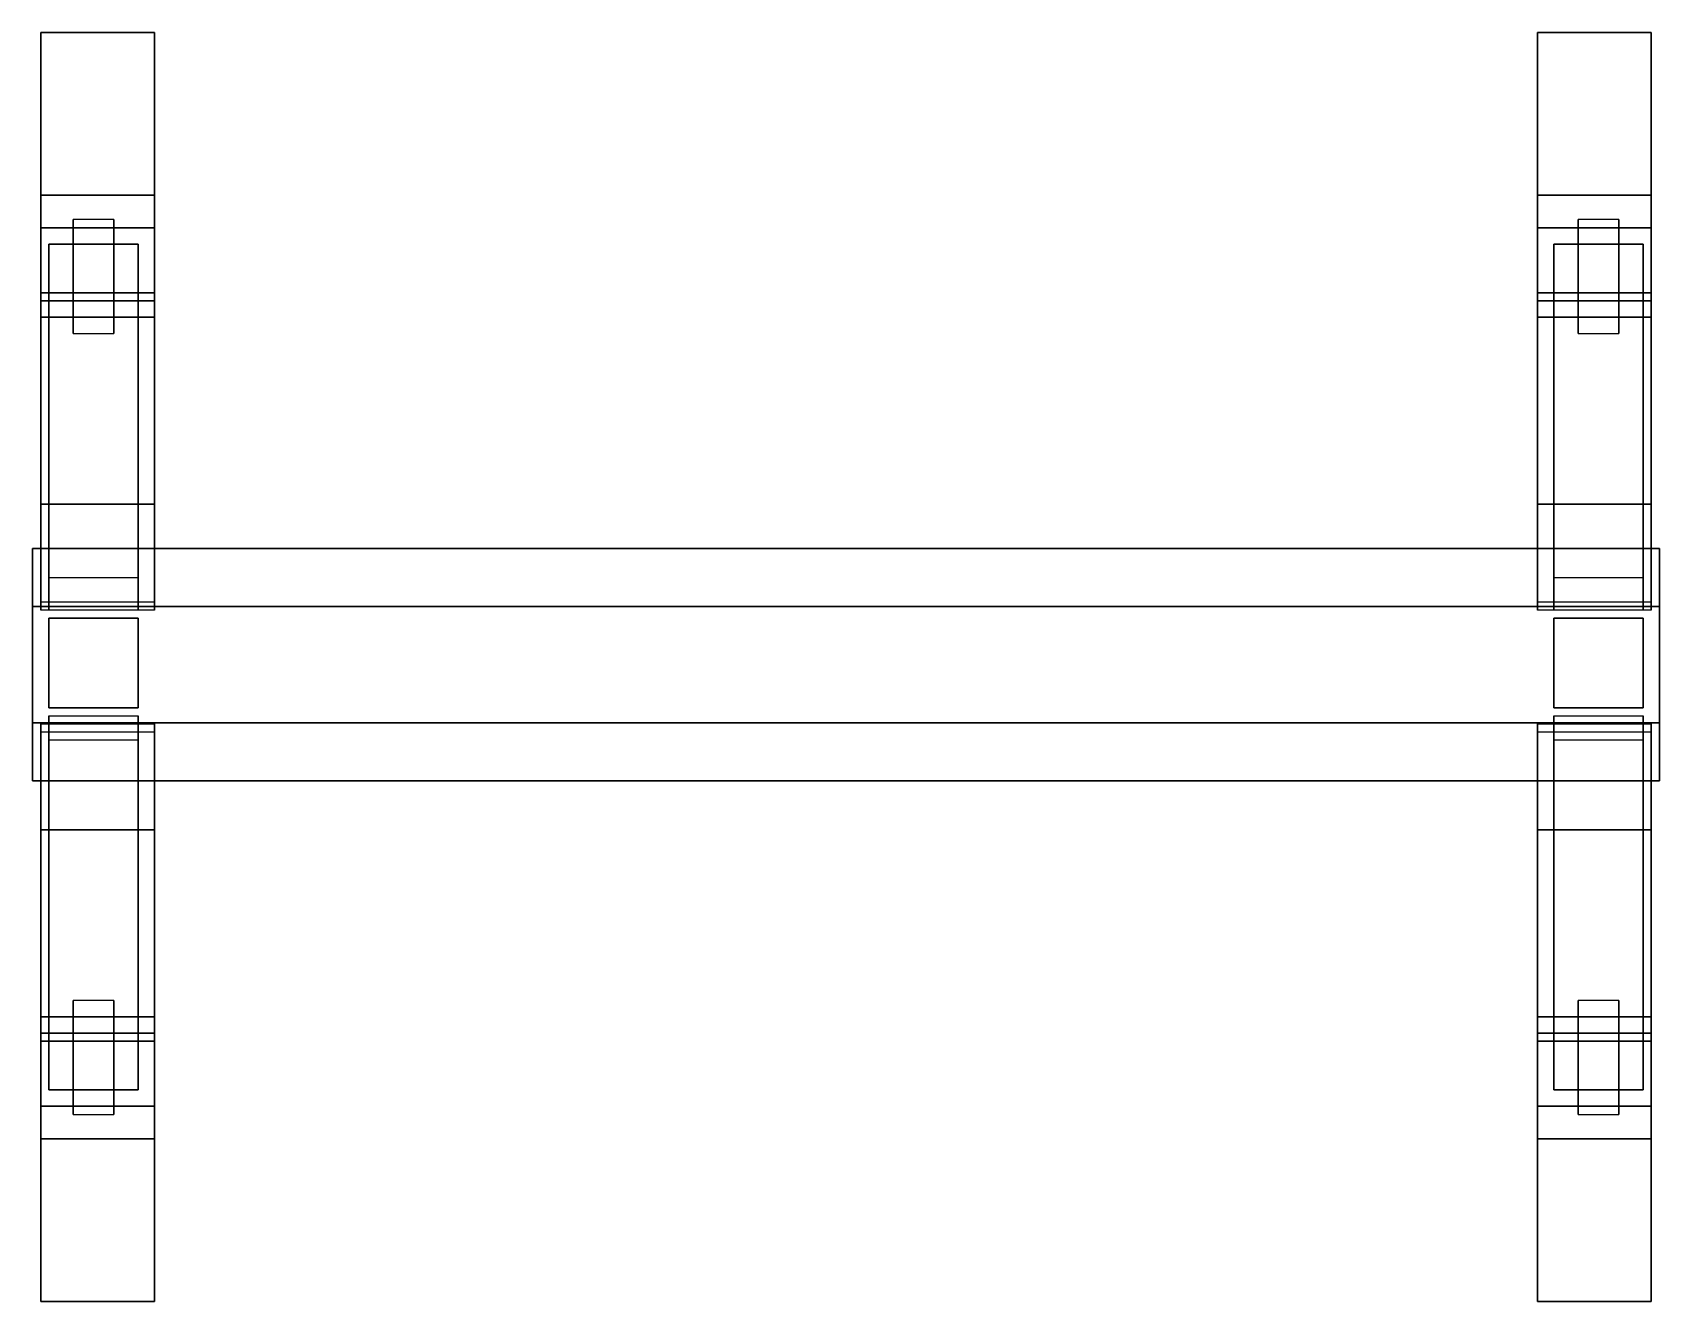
# Model space of a CAD drawing. Extents: x -1 to 1, y -0.79 to 0.78.
import ezdxf

# ---------------------------------------------------------------- set-up
doc = ezdxf.new("R2010")
doc.units = 0
doc.layers.add('SUSPENSION', color=5, linetype='CONTINUOUS')

msp = doc.modelspace()

# ---------------------------------------------------------------- linework, layer by layer
at = {"layer": 'SUSPENSION'}
for points in [[(-0.99, 0.445, 0.28), (-0.99, 0.575, 0.28), (-0.99, 0.775, 0.22), (-0.99, 0.195, 0.22)], [(-0.99, 0.575, 0.28), (-0.85, 0.575, 0.28), (-0.85, 0.775, 0.22), (-0.99, 0.775, 0.22)], [(-0.99, 0.195, 0.22), (-0.99, 0.775, 0.22), (-0.99, 0.775, 0.14), (-0.99, 0.195, 0.14)], [(-0.99, 0.775, 0.14), (-0.85, 0.775, 0.14), (-0.85, 0.195, 0.14), (-0.99, 0.195, 0.14)], [(-0.99, 0.775, 0.22), (-0.85, 0.775, 0.22), (-0.85, 0.775, 0.14), (-0.99, 0.775, 0.14)], [(-0.85, 0.195, 0.22), (-0.85, 0.775, 0.22), (-0.85, 0.575, 0.28), (-0.85, 0.445, 0.28)], [(-0.85, 0.195, 0.14), (-0.85, 0.775, 0.14), (-0.85, 0.775, 0.22), (-0.85, 0.195, 0.22)], [(0.85, 0.445, 0.28), (0.85, 0.575, 0.28), (0.85, 0.775, 0.22), (0.85, 0.195, 0.22)], [(0.85, 0.575, 0.28), (0.99, 0.575, 0.28), (0.99, 0.775, 0.22), (0.85, 0.775, 0.22)], [(0.85, 0.775, 0.14), (0.99, 0.775, 0.14), (0.99, 0.195, 0.14), (0.85, 0.195, 0.14)], [(0.85, 0.195, 0.22), (0.85, 0.775, 0.22), (0.85, 0.775, 0.14), (0.85, 0.195, 0.14)], [(0.85, 0.775, 0.22), (0.99, 0.775, 0.22), (0.99, 0.775, 0.14), (0.85, 0.775, 0.14)], [(0.99, 0.195, 0.22), (0.99, 0.775, 0.22), (0.99, 0.575, 0.28), (0.99, 0.445, 0.28)], [(0.99, 0.195, 0.14), (0.99, 0.775, 0.14), (0.99, 0.775, 0.22), (0.99, 0.195, 0.22)], [(-0.99, 0.535, 0.46), (-0.99, 0.575, 0.38), (-0.99, 0.575, 0.28), (-0.99, 0.445, 0.28)], [(-0.85, 0.535, 0.46), (-0.85, 0.575, 0.38), (-0.99, 0.575, 0.38), (-0.99, 0.535, 0.46)], [(-0.99, 0.575, 0.38), (-0.85, 0.575, 0.38), (-0.85, 0.575, 0.28), (-0.99, 0.575, 0.28)], [(-0.85, 0.445, 0.28), (-0.85, 0.575, 0.28), (-0.85, 0.575, 0.38), (-0.85, 0.535, 0.46)], [(0.85, 0.535, 0.46), (0.85, 0.575, 0.38), (0.85, 0.575, 0.28), (0.85, 0.445, 0.28)], [(0.85, 0.575, 0.38), (0.99, 0.575, 0.38), (0.99, 0.575, 0.28), (0.85, 0.575, 0.28)], [(0.99, 0.535, 0.46), (0.99, 0.575, 0.38), (0.85, 0.575, 0.38), (0.85, 0.535, 0.46)], [(0.99, 0.445, 0.28), (0.99, 0.575, 0.28), (0.99, 0.575, 0.38), (0.99, 0.535, 0.46)], [(-0.95, 0.455, 0.61), (-0.95, 0.535, 0.54), (-0.95, 0.545, 0.44), (-0.95, 0.405, 0.53)], [(-0.95, 0.535, 0.54), (-0.9, 0.535, 0.54), (-0.9, 0.545, 0.44), (-0.95, 0.545, 0.44)], [(-0.9, 0.405, 0.53), (-0.9, 0.545, 0.44), (-0.9, 0.535, 0.54), (-0.9, 0.455, 0.61)], [(0.9, 0.535, 0.54), (0.95, 0.535, 0.54), (0.95, 0.545, 0.44), (0.9, 0.545, 0.44)], [(0.9, 0.455, 0.61), (0.9, 0.535, 0.54), (0.9, 0.545, 0.44), (0.9, 0.405, 0.53)], [(0.95, 0.405, 0.53), (0.95, 0.545, 0.44), (0.95, 0.535, 0.54), (0.95, 0.455, 0.61)], [(-0.85, 0.455, 0.52), (-0.85, 0.535, 0.46), (-0.99, 0.535, 0.46), (-0.99, 0.455, 0.52)], [(-0.99, 0.455, 0.52), (-0.99, 0.535, 0.46), (-0.99, 0.445, 0.28), (-0.99, 0.425, 0.34)], [(-0.9, 0.455, 0.61), (-0.9, 0.535, 0.54), (-0.95, 0.535, 0.54), (-0.95, 0.455, 0.61)], [(-0.85, 0.425, 0.34), (-0.85, 0.445, 0.28), (-0.85, 0.535, 0.46), (-0.85, 0.455, 0.52)], [(0.85, 0.455, 0.52), (0.85, 0.535, 0.46), (0.85, 0.445, 0.28), (0.85, 0.425, 0.34)], [(0.99, 0.455, 0.52), (0.99, 0.535, 0.46), (0.85, 0.535, 0.46), (0.85, 0.455, 0.52)], [(0.95, 0.455, 0.61), (0.95, 0.535, 0.54), (0.9, 0.535, 0.54), (0.9, 0.455, 0.61)], [(0.99, 0.425, 0.34), (0.99, 0.445, 0.28), (0.99, 0.535, 0.46), (0.99, 0.455, 0.52)], [(-0.98, 0.105, 0.86), (-0.98, 0.515, 0.61), (-0.98, 0.455, 0.53), (-0.98, 0.065, 0.79)], [(-0.87, 0.105, 0.86), (-0.87, 0.515, 0.61), (-0.98, 0.515, 0.61), (-0.98, 0.105, 0.86)], [(-0.98, 0.515, 0.61), (-0.87, 0.515, 0.61), (-0.87, 0.455, 0.53), (-0.98, 0.455, 0.53)], [(-0.87, 0.065, 0.79), (-0.87, 0.455, 0.53), (-0.87, 0.515, 0.61), (-0.87, 0.105, 0.86)], [(0.98, 0.105, 0.86), (0.98, 0.515, 0.61), (0.87, 0.515, 0.61), (0.87, 0.105, 0.86)], [(0.87, 0.105, 0.86), (0.87, 0.515, 0.61), (0.87, 0.455, 0.53), (0.87, 0.065, 0.79)], [(0.87, 0.515, 0.61), (0.98, 0.515, 0.61), (0.98, 0.455, 0.53), (0.87, 0.455, 0.53)], [(0.98, 0.065, 0.79), (0.98, 0.455, 0.53), (0.98, 0.515, 0.61), (0.98, 0.105, 0.86)], [(-0.85, 0.075, 0.61), (-0.85, 0.455, 0.52), (-0.99, 0.455, 0.52), (-0.99, 0.075, 0.61)], [(-0.99, 0.075, 0.61), (-0.99, 0.455, 0.52), (-0.99, 0.425, 0.34), (-0.99, 0.065, 0.38)], [(-0.99, 0.445, 0.28), (-0.85, 0.445, 0.28), (-0.85, 0.425, 0.34), (-0.99, 0.425, 0.34)], [(-0.99, 0.195, 0.22), (-0.85, 0.195, 0.22), (-0.85, 0.445, 0.28), (-0.99, 0.445, 0.28)], [(-0.98, 0.455, 0.53), (-0.87, 0.455, 0.53), (-0.87, 0.065, 0.79), (-0.98, 0.065, 0.79)], [(-0.95, 0.405, 0.53), (-0.9, 0.405, 0.53), (-0.9, 0.455, 0.61), (-0.95, 0.455, 0.61)], [(-0.85, 0.065, 0.38), (-0.85, 0.425, 0.34), (-0.85, 0.455, 0.52), (-0.85, 0.075, 0.61)], [(0.85, 0.075, 0.61), (0.85, 0.455, 0.52), (0.85, 0.425, 0.34), (0.85, 0.065, 0.38)], [(0.99, 0.075, 0.61), (0.99, 0.455, 0.52), (0.85, 0.455, 0.52), (0.85, 0.075, 0.61)], [(0.85, 0.195, 0.22), (0.99, 0.195, 0.22), (0.99, 0.445, 0.28), (0.85, 0.445, 0.28)], [(0.85, 0.445, 0.28), (0.99, 0.445, 0.28), (0.99, 0.425, 0.34), (0.85, 0.425, 0.34)], [(0.87, 0.455, 0.53), (0.98, 0.455, 0.53), (0.98, 0.065, 0.79), (0.87, 0.065, 0.79)], [(0.9, 0.405, 0.53), (0.95, 0.405, 0.53), (0.95, 0.455, 0.61), (0.9, 0.455, 0.61)], [(0.99, 0.065, 0.38), (0.99, 0.425, 0.34), (0.99, 0.455, 0.52), (0.99, 0.075, 0.61)], [(-0.99, 0.425, 0.34), (-0.85, 0.425, 0.34), (-0.85, 0.065, 0.38), (-0.99, 0.065, 0.38)], [(0.85, 0.425, 0.34), (0.99, 0.425, 0.34), (0.99, 0.065, 0.38), (0.85, 0.065, 0.38)], [(-0.99, 0.195, 0.14), (-0.85, 0.195, 0.14), (-0.85, 0.195, 0.22), (-0.99, 0.195, 0.22)], [(0.85, 0.195, 0.14), (0.99, 0.195, 0.14), (0.99, 0.195, 0.22), (0.85, 0.195, 0.22)], [(-1, -0.0736, 0.6257), (-1, 0.0693, 0.6257), (-1, 0.1408, 0.5019), (-1, -0.1451, 0.5019)], [(1, 0.0693, 0.6257), (1, 0.1408, 0.5019), (-1, 0.1408, 0.5019), (-1, 0.0693, 0.6257)], [(-1, -0.1451, 0.5019), (-1, 0.1408, 0.5019), (-1, 0.0693, 0.3781), (-1, -0.0736, 0.3781)], [(1, 0.1408, 0.5019), (1, 0.0693, 0.3781), (-1, 0.0693, 0.3781), (-1, 0.1408, 0.5019)], [(1, -0.1451, 0.5019), (1, 0.1408, 0.5019), (1, 0.0693, 0.6257), (1, -0.0736, 0.6257)], [(1, -0.0736, 0.3781), (1, 0.0693, 0.3781), (1, 0.1408, 0.5019), (1, -0.1451, 0.5019)], [(1, 0.0693, 0.3781), (1, -0.0736, 0.3781), (-1, -0.0736, 0.3781), (-1, 0.0693, 0.3781)], [(1, -0.0736, 0.6257), (1, 0.0693, 0.6257), (-1, 0.0693, 0.6257), (-1, -0.0736, 0.6257)], [(-0.98, 0.055, 0.8), (-0.98, 0.055, 0.62), (-0.98, -0.055, 0.62), (-0.98, -0.055, 0.8)], [(-0.87, 0.055, 0.8), (-0.87, 0.055, 0.62), (-0.98, 0.055, 0.62), (-0.98, 0.055, 0.8)], [(-0.87, -0.055, 0.8), (-0.87, -0.055, 0.62), (-0.87, 0.055, 0.62), (-0.87, 0.055, 0.8)], [(0.87, 0.055, 0.8), (0.87, 0.055, 0.62), (0.87, -0.055, 0.62), (0.87, -0.055, 0.8)], [(0.98, 0.055, 0.62), (0.87, 0.055, 0.62), (0.87, 0.055, 0.8), (0.98, 0.055, 0.8)], [(0.98, -0.055, 0.8), (0.98, -0.055, 0.62), (0.98, 0.055, 0.62), (0.98, 0.055, 0.8)], [(-0.98, -0.055, 0.62), (-0.87, -0.055, 0.62), (-0.87, -0.055, 0.8), (-0.98, -0.055, 0.8)], [(0.87, -0.055, 0.8), (0.87, -0.055, 0.62), (0.98, -0.055, 0.62), (0.98, -0.055, 0.8)], [(1, -0.1451, 0.5019), (1, -0.0736, 0.6257), (-1, -0.0736, 0.6257), (-1, -0.1451, 0.5019)], [(1, -0.0736, 0.3781), (1, -0.1451, 0.5019), (-1, -0.1451, 0.5019), (-1, -0.0736, 0.3781)], [(-0.85, -0.435, 0.34), (-0.99, -0.435, 0.34), (-0.99, -0.075, 0.38), (-0.85, -0.075, 0.38)], [(-0.99, -0.075, 0.38), (-0.99, -0.435, 0.34), (-0.99, -0.465, 0.52), (-0.99, -0.085, 0.61)], [(-0.87, -0.465, 0.53), (-0.98, -0.465, 0.53), (-0.98, -0.065, 0.8), (-0.87, -0.065, 0.8)], [(-0.98, -0.065, 0.8), (-0.98, -0.465, 0.53), (-0.98, -0.525, 0.61), (-0.98, -0.095, 0.86)], [(-0.87, -0.095, 0.86), (-0.87, -0.525, 0.61), (-0.87, -0.465, 0.53), (-0.87, -0.065, 0.8)], [(-0.85, -0.085, 0.61), (-0.85, -0.465, 0.52), (-0.85, -0.435, 0.34), (-0.85, -0.075, 0.38)], [(0.99, -0.435, 0.34), (0.85, -0.435, 0.34), (0.85, -0.075, 0.38), (0.99, -0.075, 0.38)], [(0.85, -0.075, 0.38), (0.85, -0.435, 0.34), (0.85, -0.465, 0.52), (0.85, -0.085, 0.61)], [(0.98, -0.465, 0.53), (0.87, -0.465, 0.53), (0.87, -0.065, 0.8), (0.98, -0.065, 0.8)], [(0.87, -0.065, 0.8), (0.87, -0.465, 0.53), (0.87, -0.525, 0.61), (0.87, -0.095, 0.86)], [(0.98, -0.095, 0.86), (0.98, -0.525, 0.61), (0.98, -0.465, 0.53), (0.98, -0.065, 0.8)], [(0.99, -0.085, 0.61), (0.99, -0.465, 0.52), (0.99, -0.435, 0.34), (0.99, -0.075, 0.38)], [(-0.99, -0.085, 0.61), (-0.99, -0.465, 0.52), (-0.85, -0.465, 0.52), (-0.85, -0.085, 0.61)], [(-0.98, -0.095, 0.86), (-0.98, -0.525, 0.61), (-0.87, -0.525, 0.61), (-0.87, -0.095, 0.86)], [(0.85, -0.085, 0.61), (0.85, -0.465, 0.52), (0.99, -0.465, 0.52), (0.99, -0.085, 0.61)], [(0.87, -0.095, 0.86), (0.87, -0.525, 0.61), (0.98, -0.525, 0.61), (0.98, -0.095, 0.86)], [(-0.85, -0.205, 0.14), (-0.99, -0.205, 0.14), (-0.99, -0.205, 0.22), (-0.85, -0.205, 0.22)], [(-0.99, -0.205, 0.14), (-0.99, -0.785, 0.14), (-0.99, -0.785, 0.22), (-0.99, -0.205, 0.22)], [(-0.85, -0.785, 0.14), (-0.99, -0.785, 0.14), (-0.99, -0.205, 0.14), (-0.85, -0.205, 0.14)], [(-0.85, -0.205, 0.22), (-0.99, -0.205, 0.22), (-0.99, -0.455, 0.28), (-0.85, -0.455, 0.28)], [(-0.99, -0.205, 0.22), (-0.99, -0.785, 0.22), (-0.99, -0.585, 0.28), (-0.99, -0.455, 0.28)], [(-0.85, -0.205, 0.22), (-0.85, -0.785, 0.22), (-0.85, -0.785, 0.14), (-0.85, -0.205, 0.14)], [(-0.85, -0.455, 0.28), (-0.85, -0.585, 0.28), (-0.85, -0.785, 0.22), (-0.85, -0.205, 0.22)], [(0.99, -0.205, 0.14), (0.85, -0.205, 0.14), (0.85, -0.205, 0.22), (0.99, -0.205, 0.22)], [(0.85, -0.205, 0.14), (0.85, -0.785, 0.14), (0.85, -0.785, 0.22), (0.85, -0.205, 0.22)], [(0.99, -0.785, 0.14), (0.85, -0.785, 0.14), (0.85, -0.205, 0.14), (0.99, -0.205, 0.14)], [(0.99, -0.205, 0.22), (0.85, -0.205, 0.22), (0.85, -0.455, 0.28), (0.99, -0.455, 0.28)], [(0.85, -0.205, 0.22), (0.85, -0.785, 0.22), (0.85, -0.585, 0.28), (0.85, -0.455, 0.28)], [(0.99, -0.205, 0.22), (0.99, -0.785, 0.22), (0.99, -0.785, 0.14), (0.99, -0.205, 0.14)], [(0.99, -0.455, 0.28), (0.99, -0.585, 0.28), (0.99, -0.785, 0.22), (0.99, -0.205, 0.22)], [(-0.95, -0.415, 0.53), (-0.95, -0.555, 0.44), (-0.95, -0.545, 0.54), (-0.95, -0.465, 0.61)], [(-0.9, -0.415, 0.53), (-0.95, -0.415, 0.53), (-0.95, -0.465, 0.61), (-0.9, -0.465, 0.61)], [(-0.9, -0.465, 0.61), (-0.9, -0.545, 0.54), (-0.9, -0.555, 0.44), (-0.9, -0.415, 0.53)], [(0.9, -0.415, 0.53), (0.9, -0.555, 0.44), (0.9, -0.545, 0.54), (0.9, -0.465, 0.61)], [(0.95, -0.415, 0.53), (0.9, -0.415, 0.53), (0.9, -0.465, 0.61), (0.95, -0.465, 0.61)], [(0.95, -0.465, 0.61), (0.95, -0.545, 0.54), (0.95, -0.555, 0.44), (0.95, -0.415, 0.53)], [(-0.99, -0.435, 0.34), (-0.99, -0.455, 0.28), (-0.99, -0.545, 0.46), (-0.99, -0.465, 0.52)], [(-0.85, -0.455, 0.28), (-0.99, -0.455, 0.28), (-0.99, -0.435, 0.34), (-0.85, -0.435, 0.34)], [(-0.85, -0.465, 0.52), (-0.85, -0.545, 0.46), (-0.85, -0.455, 0.28), (-0.85, -0.435, 0.34)], [(0.85, -0.435, 0.34), (0.85, -0.455, 0.28), (0.85, -0.545, 0.46), (0.85, -0.465, 0.52)], [(0.99, -0.455, 0.28), (0.85, -0.455, 0.28), (0.85, -0.435, 0.34), (0.99, -0.435, 0.34)], [(0.99, -0.465, 0.52), (0.99, -0.545, 0.46), (0.99, -0.455, 0.28), (0.99, -0.435, 0.34)], [(-0.99, -0.455, 0.28), (-0.99, -0.585, 0.28), (-0.99, -0.585, 0.38), (-0.99, -0.545, 0.46)], [(-0.85, -0.545, 0.46), (-0.85, -0.585, 0.38), (-0.85, -0.585, 0.28), (-0.85, -0.455, 0.28)], [(0.85, -0.455, 0.28), (0.85, -0.585, 0.28), (0.85, -0.585, 0.38), (0.85, -0.545, 0.46)], [(0.99, -0.545, 0.46), (0.99, -0.585, 0.38), (0.99, -0.585, 0.28), (0.99, -0.455, 0.28)], [(-0.99, -0.465, 0.52), (-0.99, -0.545, 0.46), (-0.85, -0.545, 0.46), (-0.85, -0.465, 0.52)], [(-0.87, -0.525, 0.61), (-0.98, -0.525, 0.61), (-0.98, -0.465, 0.53), (-0.87, -0.465, 0.53)], [(-0.95, -0.465, 0.61), (-0.95, -0.545, 0.54), (-0.9, -0.545, 0.54), (-0.9, -0.465, 0.61)], [(0.85, -0.465, 0.52), (0.85, -0.545, 0.46), (0.99, -0.545, 0.46), (0.99, -0.465, 0.52)], [(0.98, -0.525, 0.61), (0.87, -0.525, 0.61), (0.87, -0.465, 0.53), (0.98, -0.465, 0.53)], [(0.9, -0.465, 0.61), (0.9, -0.545, 0.54), (0.95, -0.545, 0.54), (0.95, -0.465, 0.61)], [(-0.99, -0.545, 0.46), (-0.99, -0.585, 0.38), (-0.85, -0.585, 0.38), (-0.85, -0.545, 0.46)], [(-0.9, -0.545, 0.54), (-0.95, -0.545, 0.54), (-0.95, -0.555, 0.44), (-0.9, -0.555, 0.44)], [(0.85, -0.545, 0.46), (0.85, -0.585, 0.38), (0.99, -0.585, 0.38), (0.99, -0.545, 0.46)], [(0.95, -0.545, 0.54), (0.9, -0.545, 0.54), (0.9, -0.555, 0.44), (0.95, -0.555, 0.44)], [(-0.85, -0.585, 0.38), (-0.99, -0.585, 0.38), (-0.99, -0.585, 0.28), (-0.85, -0.585, 0.28)], [(-0.85, -0.585, 0.28), (-0.99, -0.585, 0.28), (-0.99, -0.785, 0.22), (-0.85, -0.785, 0.22)], [(0.99, -0.585, 0.38), (0.85, -0.585, 0.38), (0.85, -0.585, 0.28), (0.99, -0.585, 0.28)], [(0.99, -0.585, 0.28), (0.85, -0.585, 0.28), (0.85, -0.785, 0.22), (0.99, -0.785, 0.22)], [(-0.85, -0.785, 0.22), (-0.99, -0.785, 0.22), (-0.99, -0.785, 0.14), (-0.85, -0.785, 0.14)], [(0.99, -0.785, 0.22), (0.85, -0.785, 0.22), (0.85, -0.785, 0.14), (0.99, -0.785, 0.14)]]:
    msp.add_3dface(points, dxfattribs=at)

doc.saveas('drawing.dxf')
